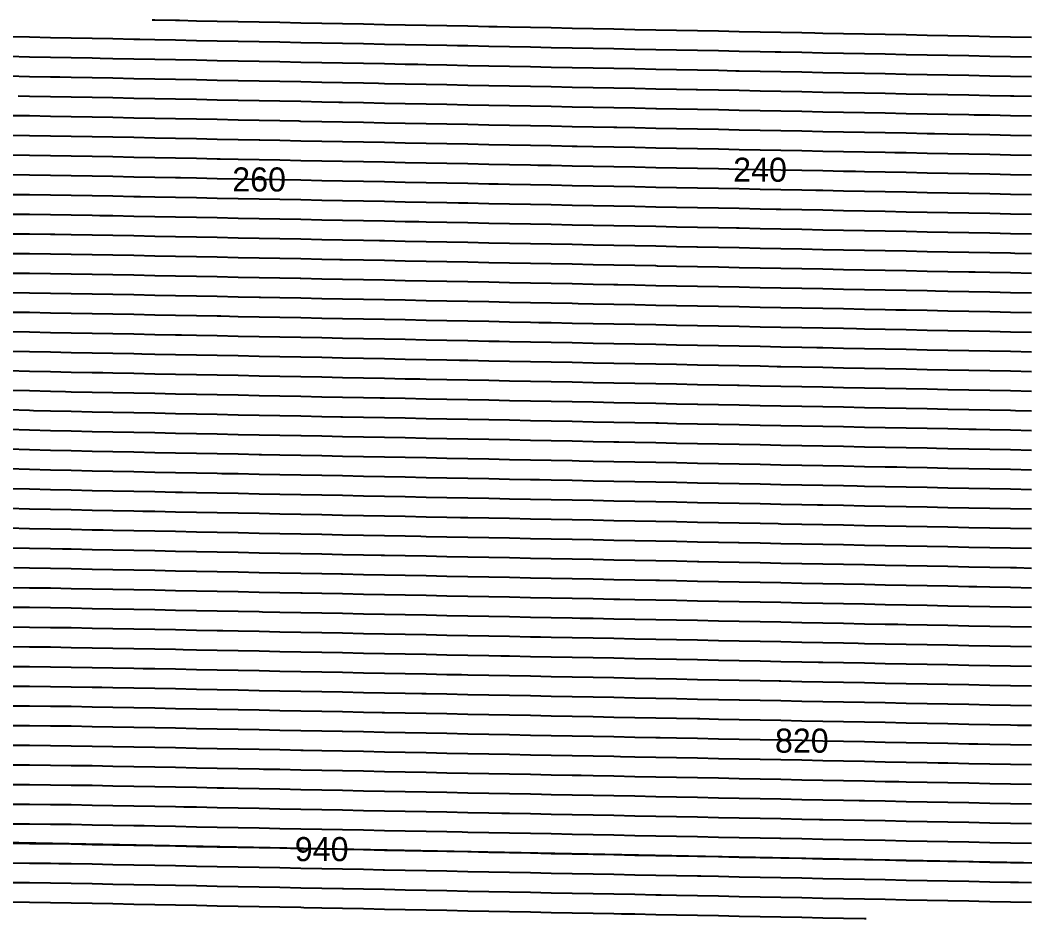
# Model space of a CAD drawing. Header units: metres. Extents: x 2416 to 4584, y 37 to 133.
# Drawn here: x 3720.3 to 3824.7, y 38.7 to 132 of the extents above; entities that cross this region are included whole.
import ezdxf
from ezdxf.enums import TextEntityAlignment as Align

# ---------------------------------------------------------------- set-up
doc = ezdxf.new("R2010")
doc.units = ezdxf.units.M
for name, color, linetype in [('Vs_100', 7, 'Continuous'), ('Vs_1000', 7, 'Continuous'), ('Vs_120', 7, 'Continuous'), ('Vs_140', 7, 'Continuous'), ('Vs_160', 7, 'Continuous'), ('Vs_180', 7, 'Continuous'), ('Vs_200', 7, 'Continuous'), ('Vs_220', 7, 'Continuous'), ('Vs_240', 7, 'Continuous'), ('Vs_260', 7, 'Continuous'), ('Vs_280', 7, 'Continuous'), ('Vs_300', 7, 'Continuous'), ('Vs_320', 7, 'Continuous'), ('Vs_340', 7, 'Continuous'), ('Vs_360', 7, 'Continuous'), ('Vs_380', 7, 'Continuous'), ('Vs_400', 7, 'Continuous'), ('Vs_420', 7, 'Continuous'), ('Vs_440', 7, 'Continuous'), ('Vs_460', 7, 'Continuous'), ('Vs_480', 7, 'Continuous'), ('Vs_500', 7, 'Continuous'), ('Vs_520', 7, 'Continuous'), ('Vs_540', 7, 'Continuous'), ('Vs_560', 7, 'Continuous'), ('Vs_580', 7, 'Continuous'), ('Vs_600', 7, 'Continuous'), ('Vs_620', 7, 'Continuous'), ('Vs_640', 7, 'Continuous'), ('Vs_660', 7, 'Continuous'), ('Vs_680', 7, 'Continuous'), ('Vs_700', 7, 'Continuous'), ('Vs_720', 7, 'Continuous'), ('Vs_740', 7, 'Continuous'), ('Vs_760', 7, 'Continuous'), ('Vs_780', 7, 'Continuous'), ('Vs_800', 7, 'Continuous'), ('Vs_820', 7, 'Continuous'), ('Vs_840', 7, 'Continuous'), ('Vs_860', 7, 'Continuous'), ('Vs_880', 7, 'Continuous'), ('Vs_900', 7, 'Continuous'), ('Vs_920', 7, 'Continuous'), ('Vs_940', 7, 'Continuous'), ('Vs_960', 7, 'Continuous'), ('Vs_980', 7, 'Continuous')]:
    doc.layers.add(name, color=color, linetype=linetype)

msp = doc.modelspace()

# ---------------------------------------------------------------- linework, layer by layer
at = {"layer": 'Vs_100'}
msp.add_lwpolyline([(3825.38, 130.2), (3823.21, 130.24), (3821.04, 130.28), (3818.87, 130.33), (3816.7, 130.37), (3814.54, 130.41), (3812.37, 130.46), (3810.2, 130.5), (3808.03, 130.54), (3805.86, 130.58), (3803.7, 130.63), (3802.88, 130.64), (3801.53, 130.67), (3799.36, 130.71), (3797.19, 130.76), (3795.02, 130.8), (3792.86, 130.84), (3790.69, 130.88), (3788.52, 130.93), (3786.35, 130.97), (3784.18, 131.01), (3782.01, 131.06), (3779.85, 131.1), (3777.68, 131.14), (3775.51, 131.19), (3773.34, 131.23), (3771.17, 131.27), (3769.89, 131.3), (3769.01, 131.31), (3766.84, 131.36), (3764.67, 131.4), (3762.5, 131.44), (3760.33, 131.49), (3758.17, 131.53), (3756, 131.57), (3753.83, 131.61), (3751.66, 131.66), (3749.49, 131.7), (3747.33, 131.74), (3745.16, 131.79), (3742.99, 131.83), (3740.82, 131.87), (3738.65, 131.91), (3736.89, 131.95), (3736.49, 131.96), (3734.32, 132), (3734.05, 132.01)], dxfattribs=at)
at = {"layer": 'Vs_1000'}
msp.add_lwpolyline([(3808.21, 38.68), (3808.03, 38.69), (3805.86, 38.73), (3803.7, 38.77), (3801.53, 38.82), (3799.36, 38.86), (3797.19, 38.9), (3795.02, 38.94), (3792.86, 38.99), (3790.69, 39.03), (3788.52, 39.07), (3786.35, 39.12), (3784.18, 39.16), (3782.81, 39.19), (3782.01, 39.2), (3779.85, 39.24), (3777.68, 39.29), (3775.51, 39.33), (3773.34, 39.37), (3771.17, 39.42), (3769.01, 39.46), (3766.84, 39.5), (3764.67, 39.55), (3762.5, 39.59), (3760.33, 39.63), (3758.17, 39.67), (3756, 39.72), (3753.83, 39.76), (3751.66, 39.8), (3749.82, 39.84), (3749.49, 39.85), (3747.33, 39.89), (3745.16, 39.93), (3742.99, 39.97), (3740.82, 40.02), (3738.65, 40.06), (3736.49, 40.1), (3734.32, 40.15), (3732.15, 40.19), (3729.98, 40.23), (3727.81, 40.27), (3725.65, 40.31), (3723.48, 40.35), (3721.31, 40.39), (3719.14, 40.41)], dxfattribs=at)
at = {"layer": 'Vs_120'}
msp.add_lwpolyline([(3825.38, 128.16), (3823.21, 128.2), (3821.04, 128.24), (3818.87, 128.29), (3816.7, 128.33), (3814.54, 128.37), (3812.37, 128.41), (3810.2, 128.46), (3808.03, 128.5), (3805.86, 128.54), (3803.7, 128.59), (3801.53, 128.63), (3799.36, 128.67), (3798.77, 128.68), (3797.19, 128.71), (3795.02, 128.76), (3792.86, 128.8), (3790.69, 128.84), (3788.52, 128.89), (3786.35, 128.93), (3784.18, 128.97), (3782.01, 129.02), (3779.85, 129.06), (3777.68, 129.1), (3775.51, 129.14), (3773.34, 129.19), (3771.17, 129.23), (3769.01, 129.27), (3766.84, 129.32), (3765.78, 129.34), (3764.67, 129.36), (3762.5, 129.4), (3760.33, 129.44), (3758.17, 129.49), (3756, 129.53), (3753.83, 129.57), (3751.66, 129.62), (3749.49, 129.66), (3747.33, 129.7), (3745.16, 129.74), (3742.99, 129.79), (3740.82, 129.83), (3738.65, 129.87), (3736.49, 129.92), (3734.32, 129.96), (3732.78, 129.99), (3732.15, 130), (3729.98, 130.05), (3727.81, 130.09), (3725.65, 130.13), (3723.48, 130.17), (3721.31, 130.22), (3719.14, 130.26)], dxfattribs=at)
at = {"layer": 'Vs_140'}
msp.add_lwpolyline([(3825.38, 126.12), (3823.21, 126.16), (3821.04, 126.2), (3818.87, 126.24), (3816.7, 126.29), (3814.54, 126.33), (3812.37, 126.37), (3810.2, 126.42), (3808.03, 126.46), (3805.86, 126.5), (3803.7, 126.54), (3801.53, 126.59), (3799.36, 126.63), (3797.19, 126.67), (3795.02, 126.72), (3794.66, 126.72), (3792.86, 126.76), (3790.69, 126.8), (3788.52, 126.85), (3786.35, 126.89), (3784.18, 126.93), (3782.01, 126.97), (3779.85, 127.02), (3777.68, 127.06), (3775.51, 127.1), (3773.34, 127.15), (3771.17, 127.19), (3769.01, 127.23), (3766.84, 127.27), (3764.67, 127.32), (3762.5, 127.36), (3761.66, 127.38), (3760.33, 127.4), (3758.17, 127.45), (3756, 127.49), (3753.83, 127.53), (3751.66, 127.57), (3749.49, 127.62), (3747.33, 127.66), (3745.16, 127.7), (3742.99, 127.75), (3740.82, 127.79), (3738.65, 127.83), (3736.49, 127.88), (3734.32, 127.92), (3732.15, 127.96), (3729.98, 128), (3728.65, 128.03), (3727.81, 128.05), (3725.65, 128.09), (3723.48, 128.13), (3721.31, 128.17), (3719.14, 128.22)], dxfattribs=at)
at = {"layer": 'Vs_160'}
msp.add_lwpolyline([(3825.38, 124.07), (3823.54, 124.11), (3823.21, 124.12), (3821.04, 124.16), (3818.87, 124.2), (3816.7, 124.25), (3814.54, 124.29), (3812.37, 124.33), (3810.2, 124.37), (3808.03, 124.42), (3805.86, 124.46), (3803.7, 124.5), (3801.53, 124.55), (3799.36, 124.59), (3797.19, 124.63), (3795.02, 124.68), (3792.86, 124.72), (3790.69, 124.76), (3790.55, 124.76), (3788.52, 124.8), (3786.35, 124.85), (3784.18, 124.89), (3782.01, 124.93), (3779.85, 124.98), (3777.68, 125.02), (3775.51, 125.06), (3773.34, 125.1), (3771.17, 125.15), (3769.01, 125.19), (3766.84, 125.23), (3764.67, 125.28), (3762.5, 125.32), (3760.33, 125.36), (3758.17, 125.4), (3757.55, 125.42), (3756, 125.45), (3753.83, 125.49), (3751.66, 125.53), (3749.49, 125.58), (3747.33, 125.62), (3745.16, 125.66), (3742.99, 125.71), (3740.82, 125.75), (3738.65, 125.79), (3736.49, 125.83), (3734.32, 125.88), (3732.15, 125.92), (3729.98, 125.96), (3727.81, 126.01), (3725.65, 126.05), (3724.48, 126.07), (3723.48, 126.09), (3721.31, 126.13), (3719.14, 126.17)], dxfattribs=at)
at = {"layer": 'Vs_180'}
msp.add_lwpolyline([(3825.38, 122.03), (3823.21, 122.08), (3821.04, 122.12), (3819.43, 122.15), (3818.87, 122.16), (3816.7, 122.2), (3814.54, 122.25), (3812.37, 122.29), (3810.2, 122.33), (3808.03, 122.38), (3805.86, 122.42), (3803.7, 122.46), (3801.53, 122.51), (3799.36, 122.55), (3797.19, 122.59), (3795.02, 122.63), (3792.86, 122.68), (3790.69, 122.72), (3788.52, 122.76), (3786.43, 122.8), (3786.35, 122.81), (3784.18, 122.85), (3782.01, 122.89), (3779.85, 122.93), (3777.68, 122.98), (3775.51, 123.02), (3773.34, 123.06), (3771.17, 123.11), (3769.01, 123.15), (3766.84, 123.19), (3764.67, 123.23), (3762.5, 123.28), (3760.33, 123.32), (3758.17, 123.36), (3756, 123.41), (3753.83, 123.45), (3753.44, 123.46), (3751.66, 123.49), (3749.49, 123.54), (3747.33, 123.58), (3745.16, 123.62), (3742.99, 123.66), (3740.82, 123.71), (3738.65, 123.75), (3736.49, 123.79), (3734.32, 123.84), (3732.15, 123.88), (3729.98, 123.92), (3727.81, 123.96), (3725.65, 124.01), (3723.48, 124.05), (3721.31, 124.09), (3720.13, 124.11)], dxfattribs=at)
at = {"layer": 'Vs_200'}
msp.add_lwpolyline([(3825.38, 119.99), (3823.21, 120.03), (3821.04, 120.08), (3818.87, 120.12), (3816.7, 120.16), (3815.31, 120.19), (3814.54, 120.21), (3812.37, 120.25), (3810.2, 120.29), (3808.03, 120.34), (3805.86, 120.38), (3803.7, 120.42), (3801.53, 120.46), (3799.36, 120.51), (3797.19, 120.55), (3795.02, 120.59), (3792.86, 120.64), (3790.69, 120.68), (3788.52, 120.72), (3786.35, 120.76), (3784.18, 120.81), (3782.32, 120.84), (3782.01, 120.85), (3779.85, 120.89), (3777.68, 120.94), (3775.51, 120.98), (3773.34, 121.02), (3771.17, 121.06), (3769.01, 121.11), (3766.84, 121.15), (3764.67, 121.19), (3762.5, 121.24), (3760.33, 121.28), (3758.17, 121.32), (3756, 121.37), (3753.83, 121.41), (3751.66, 121.45), (3749.49, 121.49), (3749.33, 121.5), (3747.33, 121.54), (3745.16, 121.58), (3742.99, 121.62), (3740.82, 121.67), (3738.65, 121.71), (3736.49, 121.75), (3734.32, 121.79), (3732.15, 121.84), (3729.98, 121.88), (3727.81, 121.92), (3725.65, 121.96), (3723.48, 122.01), (3721.31, 122.05), (3719.14, 122.08)], dxfattribs=at)
at = {"layer": 'Vs_220'}
msp.add_lwpolyline([(3825.38, 117.95), (3823.21, 117.99), (3821.04, 118.04), (3818.87, 118.08), (3816.7, 118.12), (3814.54, 118.17), (3812.37, 118.21), (3811.2, 118.23), (3810.2, 118.25), (3808.03, 118.29), (3805.86, 118.34), (3803.7, 118.38), (3801.53, 118.42), (3799.36, 118.47), (3797.19, 118.51), (3795.02, 118.55), (3792.86, 118.59), (3790.69, 118.64), (3788.52, 118.68), (3786.35, 118.72), (3784.18, 118.77), (3782.01, 118.81), (3779.85, 118.85), (3778.21, 118.88), (3777.68, 118.89), (3775.51, 118.94), (3773.34, 118.98), (3771.17, 119.02), (3769.01, 119.07), (3766.84, 119.11), (3764.67, 119.15), (3762.5, 119.2), (3760.33, 119.24), (3758.17, 119.28), (3756, 119.32), (3753.83, 119.37), (3751.66, 119.41), (3749.49, 119.45), (3747.33, 119.5), (3745.22, 119.54), (3745.16, 119.54), (3742.99, 119.58), (3740.82, 119.62), (3738.65, 119.67), (3736.49, 119.71), (3734.32, 119.75), (3732.15, 119.8), (3729.98, 119.84), (3727.81, 119.88), (3725.65, 119.92), (3723.48, 119.96), (3721.31, 120), (3719.14, 120.04)], dxfattribs=at)
at = {"layer": 'Vs_240'}
msp.add_lwpolyline([(3825.38, 115.91), (3823.21, 115.95), (3821.04, 116), (3818.87, 116.04), (3816.7, 116.08), (3814.54, 116.12), (3812.37, 116.17), (3810.2, 116.21), (3808.03, 116.25), (3807.09, 116.27), (3805.86, 116.3), (3803.7, 116.34), (3801.53, 116.38), (3799.36, 116.42), (3797.19, 116.47), (3795.02, 116.51), (3792.86, 116.55), (3790.69, 116.6), (3788.52, 116.64), (3786.35, 116.68), (3784.18, 116.72), (3782.01, 116.77), (3779.85, 116.81), (3777.68, 116.85), (3775.51, 116.9), (3774.1, 116.92), (3773.34, 116.94), (3771.17, 116.98), (3769.01, 117.03), (3766.84, 117.07), (3764.67, 117.11), (3762.5, 117.15), (3760.33, 117.2), (3758.17, 117.24), (3756, 117.28), (3753.83, 117.33), (3751.66, 117.37), (3749.49, 117.41), (3747.33, 117.45), (3745.16, 117.5), (3742.99, 117.54), (3741.1, 117.58), (3740.82, 117.58), (3738.65, 117.63), (3736.49, 117.67), (3734.32, 117.71), (3732.15, 117.75), (3729.98, 117.8), (3727.81, 117.84), (3725.65, 117.88), (3723.48, 117.92), (3721.31, 117.96), (3719.14, 117.99)], dxfattribs=at)
at = {"layer": 'Vs_260'}
msp.add_lwpolyline([(3825.38, 113.87), (3823.21, 113.91), (3821.04, 113.95), (3818.87, 114), (3816.7, 114.04), (3814.54, 114.08), (3812.37, 114.13), (3810.2, 114.17), (3808.03, 114.21), (3805.86, 114.25), (3803.7, 114.3), (3802.98, 114.31), (3801.53, 114.34), (3799.36, 114.38), (3797.19, 114.43), (3795.02, 114.47), (3792.86, 114.51), (3790.69, 114.55), (3788.52, 114.6), (3786.35, 114.64), (3784.18, 114.68), (3782.01, 114.73), (3779.85, 114.77), (3777.68, 114.81), (3775.51, 114.86), (3773.34, 114.9), (3771.17, 114.94), (3769.99, 114.96), (3769.01, 114.98), (3766.84, 115.03), (3764.67, 115.07), (3762.5, 115.11), (3760.33, 115.16), (3758.17, 115.2), (3756, 115.24), (3753.83, 115.28), (3751.66, 115.33), (3749.49, 115.37), (3747.33, 115.41), (3745.16, 115.46), (3742.99, 115.5), (3740.82, 115.54), (3738.65, 115.59), (3736.98, 115.62), (3736.49, 115.63), (3734.32, 115.67), (3732.15, 115.71), (3729.98, 115.76), (3727.81, 115.8), (3725.65, 115.84), (3723.48, 115.88), (3721.31, 115.91), (3719.14, 115.94)], dxfattribs=at)
at = {"layer": 'Vs_280'}
msp.add_lwpolyline([(3825.38, 111.83), (3823.21, 111.87), (3821.04, 111.91), (3818.87, 111.96), (3816.7, 112), (3814.54, 112.04), (3812.37, 112.08), (3810.2, 112.13), (3808.03, 112.17), (3805.86, 112.21), (3803.7, 112.26), (3801.53, 112.3), (3799.36, 112.34), (3798.87, 112.35), (3797.19, 112.38), (3795.02, 112.43), (3792.86, 112.47), (3790.69, 112.51), (3788.52, 112.56), (3786.35, 112.6), (3784.18, 112.64), (3782.01, 112.69), (3779.85, 112.73), (3777.68, 112.77), (3775.51, 112.81), (3773.34, 112.86), (3771.17, 112.9), (3769.01, 112.94), (3766.84, 112.99), (3765.87, 113.01), (3764.67, 113.03), (3762.5, 113.07), (3760.33, 113.11), (3758.17, 113.16), (3756, 113.2), (3753.83, 113.24), (3751.66, 113.29), (3749.49, 113.33), (3747.33, 113.37), (3745.16, 113.42), (3742.99, 113.46), (3740.82, 113.5), (3738.65, 113.54), (3736.49, 113.59), (3734.32, 113.63), (3732.84, 113.66), (3732.15, 113.67), (3729.98, 113.71), (3727.81, 113.76), (3725.65, 113.79), (3723.48, 113.83), (3721.31, 113.86), (3719.14, 113.88)], dxfattribs=at)
at = {"layer": 'Vs_300'}
msp.add_lwpolyline([(3825.38, 109.79), (3823.21, 109.83), (3821.04, 109.87), (3818.87, 109.91), (3816.7, 109.96), (3814.54, 110), (3812.37, 110.04), (3810.2, 110.09), (3808.03, 110.13), (3805.86, 110.17), (3803.7, 110.21), (3801.53, 110.26), (3799.36, 110.3), (3797.19, 110.34), (3795.02, 110.39), (3794.75, 110.39), (3792.86, 110.43), (3790.69, 110.47), (3788.52, 110.52), (3786.35, 110.56), (3784.18, 110.6), (3782.01, 110.64), (3779.85, 110.69), (3777.68, 110.73), (3775.51, 110.77), (3773.34, 110.82), (3771.17, 110.86), (3769.01, 110.9), (3766.84, 110.94), (3764.67, 110.99), (3762.5, 111.03), (3761.76, 111.05), (3760.33, 111.07), (3758.17, 111.12), (3756, 111.16), (3753.83, 111.2), (3751.66, 111.25), (3749.49, 111.29), (3747.33, 111.33), (3745.16, 111.37), (3742.99, 111.42), (3740.82, 111.46), (3738.65, 111.5), (3736.49, 111.55), (3734.32, 111.59), (3732.15, 111.63), (3729.98, 111.67), (3728.61, 111.7), (3727.81, 111.71), (3725.65, 111.75), (3723.48, 111.79), (3721.31, 111.82), (3719.14, 111.83)], dxfattribs=at)
at = {"layer": 'Vs_320'}
msp.add_lwpolyline([(3825.38, 107.74), (3823.64, 107.78), (3823.21, 107.79), (3821.04, 107.83), (3818.87, 107.87), (3816.7, 107.92), (3814.54, 107.96), (3812.37, 108), (3810.2, 108.04), (3808.03, 108.09), (3805.86, 108.13), (3803.7, 108.17), (3801.53, 108.22), (3799.36, 108.26), (3797.19, 108.3), (3795.02, 108.35), (3792.86, 108.39), (3790.69, 108.43), (3790.64, 108.43), (3788.52, 108.47), (3786.35, 108.52), (3784.18, 108.56), (3782.01, 108.6), (3779.85, 108.65), (3777.68, 108.69), (3775.51, 108.73), (3773.34, 108.77), (3771.17, 108.82), (3769.01, 108.86), (3766.84, 108.9), (3764.67, 108.95), (3762.5, 108.99), (3760.33, 109.03), (3758.17, 109.08), (3757.65, 109.09), (3756, 109.12), (3753.83, 109.16), (3751.66, 109.2), (3749.49, 109.25), (3747.33, 109.29), (3745.16, 109.33), (3742.99, 109.38), (3740.82, 109.42), (3738.65, 109.46), (3736.49, 109.5), (3734.32, 109.55), (3732.15, 109.59), (3729.98, 109.63), (3727.81, 109.67), (3725.65, 109.71), (3723.93, 109.74), (3723.48, 109.75), (3721.31, 109.77), (3719.14, 109.78)], dxfattribs=at)
at = {"layer": 'Vs_340'}
msp.add_lwpolyline([(3825.38, 105.7), (3823.21, 105.75), (3821.04, 105.79), (3819.52, 105.82), (3818.87, 105.83), (3816.7, 105.87), (3814.54, 105.92), (3812.37, 105.96), (3810.2, 106), (3808.03, 106.05), (3805.86, 106.09), (3803.7, 106.13), (3801.53, 106.18), (3799.36, 106.22), (3797.19, 106.26), (3795.02, 106.3), (3792.86, 106.35), (3790.69, 106.39), (3788.52, 106.43), (3786.53, 106.47), (3786.35, 106.48), (3784.18, 106.52), (3782.01, 106.56), (3779.85, 106.6), (3777.68, 106.65), (3775.51, 106.69), (3773.34, 106.73), (3771.17, 106.78), (3769.01, 106.82), (3766.84, 106.86), (3764.67, 106.91), (3762.5, 106.95), (3760.33, 106.99), (3758.17, 107.03), (3756, 107.08), (3753.83, 107.12), (3753.54, 107.13), (3751.66, 107.16), (3749.49, 107.21), (3747.33, 107.25), (3745.16, 107.29), (3742.99, 107.33), (3740.82, 107.38), (3738.65, 107.42), (3736.49, 107.46), (3734.32, 107.51), (3732.15, 107.55), (3729.98, 107.59), (3727.81, 107.63), (3725.65, 107.67), (3723.48, 107.7), (3721.31, 107.73), (3719.14, 107.74)], dxfattribs=at)
at = {"layer": 'Vs_360'}
msp.add_lwpolyline([(3825.38, 103.66), (3823.21, 103.7), (3821.04, 103.75), (3818.87, 103.79), (3816.7, 103.83), (3815.41, 103.86), (3814.54, 103.88), (3812.37, 103.92), (3810.2, 103.96), (3808.03, 104.01), (3805.86, 104.05), (3803.7, 104.09), (3801.53, 104.13), (3799.36, 104.18), (3797.19, 104.22), (3795.02, 104.26), (3792.86, 104.31), (3790.69, 104.35), (3788.52, 104.39), (3786.35, 104.43), (3784.18, 104.48), (3782.42, 104.51), (3782.01, 104.52), (3779.85, 104.56), (3777.68, 104.61), (3775.51, 104.65), (3773.34, 104.69), (3771.17, 104.74), (3769.01, 104.78), (3766.84, 104.82), (3764.67, 104.86), (3762.5, 104.91), (3760.33, 104.95), (3758.17, 104.99), (3756, 105.04), (3753.83, 105.08), (3751.66, 105.12), (3749.49, 105.16), (3749.43, 105.17), (3747.33, 105.21), (3745.16, 105.25), (3742.99, 105.29), (3740.82, 105.34), (3738.65, 105.38), (3736.49, 105.42), (3734.32, 105.46), (3732.15, 105.51), (3729.98, 105.55), (3727.81, 105.59), (3725.65, 105.63), (3723.48, 105.67), (3721.31, 105.69), (3719.14, 105.71)], dxfattribs=at)
at = {"layer": 'Vs_380'}
msp.add_lwpolyline([(3825.38, 101.62), (3823.21, 101.66), (3821.04, 101.71), (3818.87, 101.75), (3816.7, 101.79), (3814.54, 101.84), (3812.37, 101.88), (3811.3, 101.9), (3810.2, 101.92), (3808.03, 101.96), (3805.86, 102.01), (3803.7, 102.05), (3801.53, 102.09), (3799.36, 102.14), (3797.19, 102.18), (3795.02, 102.22), (3792.86, 102.26), (3790.69, 102.31), (3788.52, 102.35), (3786.35, 102.39), (3784.18, 102.44), (3782.01, 102.48), (3779.85, 102.52), (3778.31, 102.55), (3777.68, 102.57), (3775.51, 102.61), (3773.34, 102.65), (3771.17, 102.69), (3769.01, 102.74), (3766.84, 102.78), (3764.67, 102.82), (3762.5, 102.87), (3760.33, 102.91), (3758.17, 102.95), (3756, 102.99), (3753.83, 103.04), (3751.66, 103.08), (3749.49, 103.12), (3747.33, 103.17), (3745.31, 103.21), (3745.16, 103.21), (3742.99, 103.25), (3740.82, 103.29), (3738.65, 103.34), (3736.49, 103.38), (3734.32, 103.42), (3732.15, 103.47), (3729.98, 103.51), (3727.81, 103.55), (3725.65, 103.59), (3723.48, 103.63), (3721.31, 103.66), (3719.14, 103.68)], dxfattribs=at)
at = {"layer": 'Vs_400'}
msp.add_lwpolyline([(3825.38, 99.58), (3823.21, 99.62), (3821.04, 99.67), (3818.87, 99.71), (3816.7, 99.75), (3814.54, 99.79), (3812.37, 99.84), (3810.2, 99.88), (3808.03, 99.92), (3807.19, 99.94), (3805.86, 99.97), (3803.7, 100.01), (3801.53, 100.05), (3799.36, 100.09), (3797.19, 100.14), (3795.02, 100.18), (3792.86, 100.22), (3790.69, 100.27), (3788.52, 100.31), (3786.35, 100.35), (3784.18, 100.4), (3782.01, 100.44), (3779.85, 100.48), (3777.68, 100.52), (3775.51, 100.57), (3774.2, 100.59), (3773.34, 100.61), (3771.17, 100.65), (3769.01, 100.7), (3766.84, 100.74), (3764.67, 100.78), (3762.5, 100.82), (3760.33, 100.87), (3758.17, 100.91), (3756, 100.95), (3753.83, 101), (3751.66, 101.04), (3749.49, 101.08), (3747.33, 101.12), (3745.16, 101.17), (3742.99, 101.21), (3741.2, 101.25), (3740.82, 101.25), (3738.65, 101.3), (3736.49, 101.34), (3734.32, 101.38), (3732.15, 101.43), (3729.98, 101.47), (3727.81, 101.51), (3725.65, 101.55), (3723.48, 101.59), (3721.31, 101.63), (3719.14, 101.65)], dxfattribs=at)
at = {"layer": 'Vs_420'}
msp.add_lwpolyline([(3825.38, 97.54), (3823.21, 97.58), (3821.04, 97.62), (3818.87, 97.67), (3816.7, 97.71), (3814.54, 97.75), (3812.37, 97.8), (3810.2, 97.84), (3808.03, 97.88), (3805.86, 97.92), (3803.7, 97.97), (3803.08, 97.98), (3801.53, 98.01), (3799.36, 98.05), (3797.19, 98.1), (3795.02, 98.14), (3792.86, 98.18), (3790.69, 98.23), (3788.52, 98.27), (3786.35, 98.31), (3784.18, 98.35), (3782.01, 98.4), (3779.85, 98.44), (3777.68, 98.48), (3775.51, 98.53), (3773.34, 98.57), (3771.17, 98.61), (3770.08, 98.63), (3769.01, 98.65), (3766.84, 98.7), (3764.67, 98.74), (3762.5, 98.78), (3760.33, 98.83), (3758.17, 98.87), (3756, 98.91), (3753.83, 98.95), (3751.66, 99), (3749.49, 99.04), (3747.33, 99.08), (3745.16, 99.13), (3742.99, 99.17), (3740.82, 99.21), (3738.65, 99.26), (3737.09, 99.29), (3736.49, 99.3), (3734.32, 99.34), (3732.15, 99.38), (3729.98, 99.43), (3727.81, 99.47), (3725.65, 99.51), (3723.48, 99.55), (3721.31, 99.59), (3719.14, 99.63)], dxfattribs=at)
at = {"layer": 'Vs_440'}
msp.add_lwpolyline([(3825.38, 95.5), (3823.21, 95.54), (3821.04, 95.58), (3818.87, 95.63), (3816.7, 95.67), (3814.54, 95.71), (3812.37, 95.75), (3810.2, 95.8), (3808.03, 95.84), (3805.86, 95.88), (3803.7, 95.93), (3801.53, 95.97), (3799.36, 96.01), (3798.96, 96.02), (3797.19, 96.06), (3795.02, 96.1), (3792.86, 96.14), (3790.69, 96.18), (3788.52, 96.23), (3786.35, 96.27), (3784.18, 96.31), (3782.01, 96.36), (3779.85, 96.4), (3777.68, 96.44), (3775.51, 96.48), (3773.34, 96.53), (3771.17, 96.57), (3769.01, 96.61), (3766.84, 96.66), (3765.97, 96.67), (3764.67, 96.7), (3762.5, 96.74), (3760.33, 96.78), (3758.17, 96.83), (3756, 96.87), (3753.83, 96.91), (3751.66, 96.96), (3749.49, 97), (3747.33, 97.04), (3745.16, 97.09), (3742.99, 97.13), (3740.82, 97.17), (3738.65, 97.21), (3736.49, 97.26), (3734.32, 97.3), (3732.98, 97.33), (3732.15, 97.34), (3729.98, 97.39), (3727.81, 97.43), (3725.65, 97.47), (3723.48, 97.52), (3721.31, 97.56), (3719.14, 97.61)], dxfattribs=at)
at = {"layer": 'Vs_460'}
msp.add_lwpolyline([(3825.38, 93.46), (3823.21, 93.5), (3821.04, 93.54), (3818.87, 93.58), (3816.7, 93.63), (3814.54, 93.67), (3812.37, 93.71), (3810.2, 93.76), (3808.03, 93.8), (3805.86, 93.84), (3803.7, 93.89), (3801.53, 93.93), (3799.36, 93.97), (3797.19, 94.01), (3795.02, 94.06), (3794.85, 94.06), (3792.86, 94.1), (3790.69, 94.14), (3788.52, 94.19), (3786.35, 94.23), (3784.18, 94.27), (3782.01, 94.31), (3779.85, 94.36), (3777.68, 94.4), (3775.51, 94.44), (3773.34, 94.49), (3771.17, 94.53), (3769.01, 94.57), (3766.84, 94.61), (3764.67, 94.66), (3762.5, 94.7), (3761.86, 94.71), (3760.33, 94.74), (3758.17, 94.79), (3756, 94.83), (3753.83, 94.87), (3751.66, 94.92), (3749.49, 94.96), (3747.33, 95), (3745.16, 95.04), (3742.99, 95.09), (3740.82, 95.13), (3738.65, 95.17), (3736.49, 95.22), (3734.32, 95.26), (3732.15, 95.3), (3729.98, 95.35), (3728.92, 95.37), (3727.81, 95.39), (3725.65, 95.43), (3723.48, 95.48), (3721.31, 95.53), (3719.14, 95.59)], dxfattribs=at)
at = {"layer": 'Vs_480'}
msp.add_lwpolyline([(3825.38, 91.41), (3823.73, 91.45), (3823.21, 91.46), (3821.04, 91.5), (3818.87, 91.54), (3816.7, 91.59), (3814.54, 91.63), (3812.37, 91.67), (3810.2, 91.72), (3808.03, 91.76), (3805.86, 91.8), (3803.7, 91.84), (3801.53, 91.89), (3799.36, 91.93), (3797.19, 91.97), (3795.02, 92.02), (3792.86, 92.06), (3790.74, 92.1), (3790.69, 92.1), (3788.52, 92.14), (3786.35, 92.19), (3784.18, 92.23), (3782.01, 92.27), (3779.85, 92.32), (3777.68, 92.36), (3775.51, 92.4), (3773.34, 92.44), (3771.17, 92.49), (3769.01, 92.53), (3766.84, 92.57), (3764.67, 92.62), (3762.5, 92.66), (3760.33, 92.7), (3758.17, 92.75), (3757.75, 92.75), (3756, 92.79), (3753.83, 92.83), (3751.66, 92.87), (3749.49, 92.92), (3747.33, 92.96), (3745.16, 93), (3742.99, 93.05), (3740.82, 93.09), (3738.65, 93.13), (3736.49, 93.17), (3734.32, 93.22), (3732.15, 93.26), (3729.98, 93.3), (3727.81, 93.35), (3725.65, 93.39), (3725.06, 93.41), (3723.48, 93.44), (3721.31, 93.5), (3719.14, 93.56)], dxfattribs=at)
at = {"layer": 'Vs_500'}
msp.add_lwpolyline([(3825.38, 89.37), (3823.21, 89.42), (3821.04, 89.46), (3819.62, 89.49), (3818.87, 89.5), (3816.7, 89.55), (3814.54, 89.59), (3812.37, 89.63), (3810.2, 89.67), (3808.03, 89.72), (3805.86, 89.76), (3803.7, 89.8), (3801.53, 89.85), (3799.36, 89.89), (3797.19, 89.93), (3795.02, 89.97), (3792.86, 90.02), (3790.69, 90.06), (3788.52, 90.1), (3786.63, 90.14), (3786.35, 90.15), (3784.18, 90.19), (3782.01, 90.23), (3779.85, 90.27), (3777.68, 90.32), (3775.51, 90.36), (3773.34, 90.4), (3771.17, 90.45), (3769.01, 90.49), (3766.84, 90.53), (3764.67, 90.58), (3762.5, 90.62), (3760.33, 90.66), (3758.17, 90.7), (3756, 90.75), (3753.83, 90.79), (3753.64, 90.79), (3751.66, 90.83), (3749.49, 90.88), (3747.33, 90.92), (3745.16, 90.96), (3742.99, 91), (3740.82, 91.05), (3738.65, 91.09), (3736.49, 91.13), (3734.32, 91.18), (3732.15, 91.22), (3729.98, 91.26), (3727.81, 91.31), (3725.65, 91.35), (3723.48, 91.4), (3721.73, 91.45), (3721.31, 91.46), (3719.14, 91.53)], dxfattribs=at)
at = {"layer": 'Vs_520'}
msp.add_lwpolyline([(3825.38, 87.33), (3823.21, 87.38), (3821.04, 87.42), (3818.87, 87.46), (3816.7, 87.5), (3815.51, 87.53), (3814.54, 87.55), (3812.37, 87.59), (3810.2, 87.63), (3808.03, 87.68), (3805.86, 87.72), (3803.7, 87.76), (3801.53, 87.8), (3799.36, 87.85), (3797.19, 87.89), (3795.02, 87.93), (3792.86, 87.98), (3790.69, 88.02), (3788.52, 88.06), (3786.35, 88.1), (3784.18, 88.15), (3782.52, 88.18), (3782.01, 88.19), (3779.85, 88.23), (3777.68, 88.28), (3775.51, 88.32), (3773.34, 88.36), (3771.17, 88.41), (3769.01, 88.45), (3766.84, 88.49), (3764.67, 88.53), (3762.5, 88.58), (3760.33, 88.62), (3758.17, 88.66), (3756, 88.71), (3753.83, 88.75), (3751.66, 88.79), (3749.52, 88.83), (3749.49, 88.83), (3747.33, 88.88), (3745.16, 88.92), (3742.99, 88.96), (3740.82, 89.01), (3738.65, 89.05), (3736.49, 89.09), (3734.32, 89.14), (3732.15, 89.18), (3729.98, 89.22), (3727.81, 89.27), (3725.65, 89.31), (3723.48, 89.36), (3721.31, 89.42), (3719.14, 89.49)], dxfattribs=at)
at = {"layer": 'Vs_540'}
msp.add_lwpolyline([(3825.38, 85.29), (3823.21, 85.33), (3821.04, 85.38), (3818.87, 85.42), (3816.7, 85.46), (3814.54, 85.51), (3812.37, 85.55), (3811.4, 85.57), (3810.2, 85.59), (3808.03, 85.63), (3805.86, 85.68), (3803.7, 85.72), (3801.53, 85.76), (3799.36, 85.81), (3797.19, 85.85), (3795.02, 85.89), (3792.86, 85.93), (3790.69, 85.98), (3788.52, 86.02), (3786.35, 86.06), (3784.18, 86.11), (3782.01, 86.15), (3779.85, 86.19), (3778.4, 86.22), (3777.68, 86.24), (3775.51, 86.28), (3773.34, 86.32), (3771.17, 86.36), (3769.01, 86.41), (3766.84, 86.45), (3764.67, 86.49), (3762.5, 86.54), (3760.33, 86.58), (3758.17, 86.62), (3756, 86.66), (3753.83, 86.71), (3751.66, 86.75), (3749.49, 86.79), (3747.33, 86.84), (3745.41, 86.87), (3745.16, 86.88), (3742.99, 86.92), (3740.82, 86.97), (3738.65, 87.01), (3736.49, 87.05), (3734.32, 87.09), (3732.15, 87.14), (3729.98, 87.18), (3727.81, 87.23), (3725.65, 87.27), (3723.48, 87.32), (3721.31, 87.38), (3719.14, 87.44)], dxfattribs=at)
at = {"layer": 'Vs_560'}
msp.add_lwpolyline([(3825.38, 83.25), (3823.21, 83.29), (3821.04, 83.34), (3818.87, 83.38), (3816.7, 83.42), (3814.54, 83.46), (3812.37, 83.51), (3810.2, 83.55), (3808.03, 83.59), (3807.29, 83.61), (3805.86, 83.64), (3803.7, 83.68), (3801.53, 83.72), (3799.36, 83.76), (3797.19, 83.81), (3795.02, 83.85), (3792.86, 83.89), (3790.69, 83.94), (3788.52, 83.98), (3786.35, 84.02), (3784.18, 84.07), (3782.01, 84.11), (3779.85, 84.15), (3777.68, 84.19), (3775.51, 84.24), (3774.29, 84.26), (3773.34, 84.28), (3771.17, 84.32), (3769.01, 84.37), (3766.84, 84.41), (3764.67, 84.45), (3762.5, 84.49), (3760.33, 84.54), (3758.17, 84.58), (3756, 84.62), (3753.83, 84.67), (3751.66, 84.71), (3749.49, 84.75), (3747.33, 84.8), (3745.16, 84.84), (3742.99, 84.88), (3741.3, 84.91), (3740.82, 84.92), (3738.65, 84.97), (3736.49, 85.01), (3734.32, 85.05), (3732.15, 85.1), (3729.98, 85.14), (3727.81, 85.18), (3725.65, 85.23), (3723.48, 85.28), (3721.31, 85.33), (3719.14, 85.4)], dxfattribs=at)
at = {"layer": 'Vs_580'}
msp.add_lwpolyline([(3825.38, 81.21), (3823.21, 81.25), (3821.04, 81.29), (3818.87, 81.34), (3816.7, 81.38), (3814.54, 81.42), (3812.37, 81.47), (3810.2, 81.51), (3808.03, 81.55), (3805.86, 81.59), (3803.7, 81.64), (3803.17, 81.65), (3801.53, 81.68), (3799.36, 81.72), (3797.19, 81.77), (3795.02, 81.81), (3792.86, 81.85), (3790.69, 81.9), (3788.52, 81.94), (3786.35, 81.98), (3784.18, 82.02), (3782.01, 82.07), (3779.85, 82.11), (3777.68, 82.15), (3775.51, 82.2), (3773.34, 82.24), (3771.17, 82.28), (3770.18, 82.3), (3769.01, 82.32), (3766.84, 82.37), (3764.67, 82.41), (3762.5, 82.45), (3760.33, 82.5), (3758.17, 82.54), (3756, 82.58), (3753.83, 82.63), (3751.66, 82.67), (3749.49, 82.71), (3747.33, 82.75), (3745.16, 82.8), (3742.99, 82.84), (3740.82, 82.88), (3738.65, 82.93), (3737.19, 82.95), (3736.49, 82.97), (3734.32, 83.01), (3732.15, 83.05), (3729.98, 83.1), (3727.81, 83.14), (3725.65, 83.19), (3723.48, 83.23), (3721.31, 83.29), (3719.14, 83.34)], dxfattribs=at)
at = {"layer": 'Vs_600'}
msp.add_lwpolyline([(3825.38, 79.17), (3823.21, 79.21), (3821.04, 79.25), (3818.87, 79.3), (3816.7, 79.34), (3814.54, 79.38), (3812.37, 79.42), (3810.2, 79.47), (3808.03, 79.51), (3805.86, 79.55), (3803.7, 79.6), (3801.53, 79.64), (3799.36, 79.68), (3799.06, 79.69), (3797.19, 79.73), (3795.02, 79.77), (3792.86, 79.81), (3790.69, 79.85), (3788.52, 79.9), (3786.35, 79.94), (3784.18, 79.98), (3782.01, 80.03), (3779.85, 80.07), (3777.68, 80.11), (3775.51, 80.15), (3773.34, 80.2), (3771.17, 80.24), (3769.01, 80.28), (3766.84, 80.33), (3766.07, 80.34), (3764.67, 80.37), (3762.5, 80.41), (3760.33, 80.46), (3758.17, 80.5), (3756, 80.54), (3753.83, 80.58), (3751.66, 80.63), (3749.49, 80.67), (3747.33, 80.71), (3745.16, 80.76), (3742.99, 80.8), (3740.82, 80.84), (3738.65, 80.88), (3736.49, 80.93), (3734.32, 80.97), (3733.09, 80.99), (3732.15, 81.01), (3729.98, 81.06), (3727.81, 81.1), (3725.65, 81.14), (3723.48, 81.19), (3721.31, 81.24), (3719.14, 81.29)], dxfattribs=at)
at = {"layer": 'Vs_620'}
msp.add_lwpolyline([(3825.38, 77.13), (3823.21, 77.17), (3821.04, 77.21), (3818.87, 77.25), (3816.7, 77.3), (3814.54, 77.34), (3812.37, 77.38), (3810.2, 77.43), (3808.03, 77.47), (3805.86, 77.51), (3803.7, 77.56), (3801.53, 77.6), (3799.36, 77.64), (3797.19, 77.68), (3795.02, 77.73), (3794.95, 77.73), (3792.86, 77.77), (3790.69, 77.81), (3788.52, 77.86), (3786.35, 77.9), (3784.18, 77.94), (3782.01, 77.98), (3779.85, 78.03), (3777.68, 78.07), (3775.51, 78.11), (3773.34, 78.16), (3771.17, 78.2), (3769.01, 78.24), (3766.84, 78.29), (3764.67, 78.33), (3762.5, 78.37), (3761.96, 78.38), (3760.33, 78.41), (3758.17, 78.46), (3756, 78.5), (3753.83, 78.54), (3751.66, 78.59), (3749.49, 78.63), (3747.33, 78.67), (3745.16, 78.71), (3742.99, 78.76), (3740.82, 78.8), (3738.65, 78.84), (3736.49, 78.89), (3734.32, 78.93), (3732.15, 78.97), (3729.98, 79.02), (3728.97, 79.04), (3727.81, 79.06), (3725.65, 79.1), (3723.48, 79.15), (3721.31, 79.19), (3719.14, 79.24)], dxfattribs=at)
at = {"layer": 'Vs_640'}
msp.add_lwpolyline([(3825.38, 75.08), (3823.83, 75.12), (3823.21, 75.13), (3821.04, 75.17), (3818.87, 75.21), (3816.7, 75.26), (3814.54, 75.3), (3812.37, 75.34), (3810.2, 75.39), (3808.03, 75.43), (3805.86, 75.47), (3803.7, 75.51), (3801.53, 75.56), (3799.36, 75.6), (3797.19, 75.64), (3795.02, 75.69), (3792.86, 75.73), (3790.84, 75.77), (3790.69, 75.77), (3788.52, 75.81), (3786.35, 75.86), (3784.18, 75.9), (3782.01, 75.94), (3779.85, 75.99), (3777.68, 76.03), (3775.51, 76.07), (3773.34, 76.12), (3771.17, 76.16), (3769.01, 76.2), (3766.84, 76.24), (3764.67, 76.29), (3762.5, 76.33), (3760.33, 76.37), (3758.17, 76.42), (3757.85, 76.42), (3756, 76.46), (3753.83, 76.5), (3751.66, 76.54), (3749.49, 76.59), (3747.33, 76.63), (3745.16, 76.67), (3742.99, 76.72), (3740.82, 76.76), (3738.65, 76.8), (3736.49, 76.84), (3734.32, 76.89), (3732.15, 76.93), (3729.98, 76.97), (3727.81, 77.02), (3725.65, 77.06), (3724.75, 77.08), (3723.48, 77.1), (3721.31, 77.14), (3719.14, 77.18)], dxfattribs=at)
at = {"layer": 'Vs_660'}
msp.add_lwpolyline([(3825.38, 73.04), (3823.21, 73.09), (3821.04, 73.13), (3819.72, 73.16), (3818.87, 73.17), (3816.7, 73.22), (3814.54, 73.26), (3812.37, 73.3), (3810.2, 73.34), (3808.03, 73.39), (3805.86, 73.43), (3803.7, 73.47), (3801.53, 73.52), (3799.36, 73.56), (3797.19, 73.6), (3795.02, 73.64), (3792.86, 73.69), (3790.69, 73.73), (3788.52, 73.77), (3786.73, 73.81), (3786.35, 73.82), (3784.18, 73.86), (3782.01, 73.9), (3779.85, 73.95), (3777.68, 73.99), (3775.51, 74.03), (3773.34, 74.07), (3771.17, 74.12), (3769.01, 74.16), (3766.84, 74.2), (3764.67, 74.25), (3762.5, 74.29), (3760.33, 74.33), (3758.17, 74.37), (3756, 74.42), (3753.83, 74.46), (3753.73, 74.46), (3751.66, 74.5), (3749.49, 74.55), (3747.33, 74.59), (3745.16, 74.63), (3742.99, 74.68), (3740.82, 74.72), (3738.65, 74.76), (3736.49, 74.8), (3734.32, 74.85), (3732.15, 74.89), (3729.98, 74.93), (3727.81, 74.97), (3725.65, 75.02), (3723.48, 75.05), (3721.31, 75.09), (3719.69, 75.12)], dxfattribs=at)
at = {"layer": 'Vs_680'}
msp.add_lwpolyline([(3825.38, 71), (3823.21, 71.05), (3821.04, 71.09), (3818.87, 71.13), (3816.7, 71.17), (3815.61, 71.2), (3814.54, 71.22), (3812.37, 71.26), (3810.2, 71.3), (3808.03, 71.35), (3805.86, 71.39), (3803.7, 71.43), (3801.53, 71.47), (3799.36, 71.52), (3797.19, 71.56), (3795.02, 71.6), (3792.86, 71.65), (3790.69, 71.69), (3788.52, 71.73), (3786.35, 71.78), (3784.18, 71.82), (3782.61, 71.85), (3782.01, 71.86), (3779.85, 71.9), (3777.68, 71.95), (3775.51, 71.99), (3773.34, 72.03), (3771.17, 72.08), (3769.01, 72.12), (3766.84, 72.16), (3764.67, 72.2), (3762.5, 72.25), (3760.33, 72.29), (3758.17, 72.33), (3756, 72.38), (3753.83, 72.42), (3751.66, 72.46), (3749.62, 72.5), (3749.49, 72.51), (3747.33, 72.55), (3745.16, 72.59), (3742.99, 72.63), (3740.82, 72.68), (3738.65, 72.72), (3736.49, 72.76), (3734.32, 72.81), (3732.15, 72.85), (3729.98, 72.89), (3727.81, 72.93), (3725.65, 72.97), (3723.48, 73.01), (3721.31, 73.04), (3719.14, 73.07)], dxfattribs=at)
at = {"layer": 'Vs_700'}
msp.add_lwpolyline([(3825.38, 68.96), (3823.21, 69), (3821.04, 69.05), (3818.87, 69.09), (3816.7, 69.13), (3814.54, 69.18), (3812.37, 69.22), (3811.5, 69.24), (3810.2, 69.26), (3808.03, 69.3), (3805.86, 69.35), (3803.7, 69.39), (3801.53, 69.43), (3799.36, 69.48), (3797.19, 69.52), (3795.02, 69.56), (3792.86, 69.61), (3790.69, 69.65), (3788.52, 69.69), (3786.35, 69.73), (3784.18, 69.78), (3782.01, 69.82), (3779.85, 69.86), (3778.5, 69.89), (3777.68, 69.91), (3775.51, 69.95), (3773.34, 69.99), (3771.17, 70.03), (3769.01, 70.08), (3766.84, 70.12), (3764.67, 70.16), (3762.5, 70.21), (3760.33, 70.25), (3758.17, 70.29), (3756, 70.34), (3753.83, 70.38), (3751.66, 70.42), (3749.49, 70.46), (3747.33, 70.51), (3745.51, 70.54), (3745.16, 70.55), (3742.99, 70.59), (3740.82, 70.64), (3738.65, 70.68), (3736.49, 70.72), (3734.32, 70.76), (3732.15, 70.81), (3729.98, 70.85), (3727.81, 70.89), (3725.65, 70.93), (3723.48, 70.97), (3721.31, 71), (3719.14, 71.02)], dxfattribs=at)
at = {"layer": 'Vs_720'}
msp.add_lwpolyline([(3825.38, 66.92), (3823.21, 66.96), (3821.04, 67.01), (3818.87, 67.05), (3816.7, 67.09), (3814.54, 67.13), (3812.37, 67.18), (3810.2, 67.22), (3808.03, 67.26), (3807.38, 67.28), (3805.86, 67.31), (3803.7, 67.35), (3801.53, 67.39), (3799.36, 67.44), (3797.19, 67.48), (3795.02, 67.52), (3792.86, 67.56), (3790.69, 67.61), (3788.52, 67.65), (3786.35, 67.69), (3784.18, 67.74), (3782.01, 67.78), (3779.85, 67.82), (3777.68, 67.86), (3775.51, 67.91), (3774.39, 67.93), (3773.34, 67.95), (3771.17, 67.99), (3769.01, 68.04), (3766.84, 68.08), (3764.67, 68.12), (3762.5, 68.17), (3760.33, 68.21), (3758.17, 68.25), (3756, 68.29), (3753.83, 68.34), (3751.66, 68.38), (3749.49, 68.42), (3747.33, 68.47), (3745.16, 68.51), (3742.99, 68.55), (3741.39, 68.58), (3740.82, 68.59), (3738.65, 68.64), (3736.49, 68.68), (3734.32, 68.72), (3732.15, 68.76), (3729.98, 68.81), (3727.81, 68.85), (3725.65, 68.89), (3723.48, 68.92), (3721.31, 68.95), (3719.14, 68.96)], dxfattribs=at)
at = {"layer": 'Vs_740'}
msp.add_lwpolyline([(3825.38, 64.88), (3823.21, 64.92), (3821.04, 64.96), (3818.87, 65.01), (3816.7, 65.05), (3814.54, 65.09), (3812.37, 65.14), (3810.2, 65.18), (3808.03, 65.22), (3805.86, 65.27), (3803.7, 65.31), (3803.27, 65.32), (3801.53, 65.35), (3799.36, 65.39), (3797.19, 65.44), (3795.02, 65.48), (3792.86, 65.52), (3790.69, 65.57), (3788.52, 65.61), (3786.35, 65.65), (3784.18, 65.69), (3782.01, 65.74), (3779.85, 65.78), (3777.68, 65.82), (3775.51, 65.87), (3773.34, 65.91), (3771.17, 65.95), (3770.28, 65.97), (3769.01, 66), (3766.84, 66.04), (3764.67, 66.08), (3762.5, 66.12), (3760.33, 66.17), (3758.17, 66.21), (3756, 66.25), (3753.83, 66.3), (3751.66, 66.34), (3749.49, 66.38), (3747.33, 66.42), (3745.16, 66.47), (3742.99, 66.51), (3740.82, 66.55), (3738.65, 66.6), (3737.27, 66.62), (3736.49, 66.64), (3734.32, 66.68), (3732.15, 66.72), (3729.98, 66.77), (3727.81, 66.81), (3725.65, 66.84), (3723.48, 66.88), (3721.31, 66.9), (3719.14, 66.92)], dxfattribs=at)
at = {"layer": 'Vs_760'}
msp.add_lwpolyline([(3825.38, 62.84), (3823.21, 62.88), (3821.04, 62.92), (3818.87, 62.97), (3816.7, 63.01), (3814.54, 63.05), (3812.37, 63.1), (3810.2, 63.14), (3808.03, 63.18), (3805.86, 63.22), (3803.7, 63.27), (3801.53, 63.31), (3799.36, 63.35), (3799.16, 63.36), (3797.19, 63.4), (3795.02, 63.44), (3792.86, 63.48), (3790.69, 63.52), (3788.52, 63.57), (3786.35, 63.61), (3784.18, 63.65), (3782.01, 63.7), (3779.85, 63.74), (3777.68, 63.78), (3775.51, 63.83), (3773.34, 63.87), (3771.17, 63.91), (3769.01, 63.95), (3766.84, 64), (3766.17, 64.01), (3764.67, 64.04), (3762.5, 64.08), (3760.33, 64.13), (3758.17, 64.17), (3756, 64.21), (3753.83, 64.25), (3751.66, 64.3), (3749.49, 64.34), (3747.33, 64.38), (3745.16, 64.43), (3742.99, 64.47), (3740.82, 64.51), (3738.65, 64.55), (3736.49, 64.6), (3734.32, 64.64), (3733.11, 64.66), (3732.15, 64.68), (3729.98, 64.72), (3727.81, 64.76), (3725.65, 64.8), (3723.48, 64.83), (3721.31, 64.86), (3719.14, 64.87)], dxfattribs=at)
at = {"layer": 'Vs_780'}
msp.add_lwpolyline([(3825.38, 60.8), (3823.21, 60.84), (3821.04, 60.88), (3818.87, 60.93), (3816.7, 60.97), (3814.54, 61.01), (3812.37, 61.05), (3810.2, 61.1), (3808.03, 61.14), (3805.86, 61.18), (3803.7, 61.23), (3801.53, 61.27), (3799.36, 61.31), (3797.19, 61.35), (3795.05, 61.4), (3795.02, 61.4), (3792.86, 61.44), (3790.69, 61.48), (3788.52, 61.53), (3786.35, 61.57), (3784.18, 61.61), (3782.01, 61.66), (3779.85, 61.7), (3777.68, 61.74), (3775.51, 61.78), (3773.34, 61.83), (3771.17, 61.87), (3769.01, 61.91), (3766.84, 61.96), (3764.67, 62), (3762.5, 62.04), (3762.05, 62.05), (3760.33, 62.08), (3758.17, 62.13), (3756, 62.17), (3753.83, 62.21), (3751.66, 62.26), (3749.49, 62.3), (3747.33, 62.34), (3745.16, 62.38), (3742.99, 62.43), (3740.82, 62.47), (3738.65, 62.51), (3736.49, 62.56), (3734.32, 62.6), (3732.15, 62.64), (3729.98, 62.68), (3728.82, 62.7), (3727.81, 62.72), (3725.65, 62.76), (3723.48, 62.79), (3721.31, 62.82), (3719.14, 62.82)], dxfattribs=at)
at = {"layer": 'Vs_800'}
msp.add_lwpolyline([(3825.38, 58.76), (3823.93, 58.78), (3823.21, 58.8), (3821.04, 58.84), (3818.87, 58.88), (3816.7, 58.93), (3814.54, 58.97), (3812.37, 59.01), (3810.2, 59.06), (3808.03, 59.1), (3805.86, 59.14), (3803.7, 59.18), (3801.53, 59.23), (3799.36, 59.27), (3797.19, 59.31), (3795.02, 59.36), (3792.86, 59.4), (3790.94, 59.44), (3790.69, 59.44), (3788.52, 59.49), (3786.35, 59.53), (3784.18, 59.57), (3782.01, 59.61), (3779.85, 59.66), (3777.68, 59.7), (3775.51, 59.74), (3773.34, 59.79), (3771.17, 59.83), (3769.01, 59.87), (3766.84, 59.91), (3764.67, 59.96), (3762.5, 60), (3760.33, 60.04), (3758.17, 60.09), (3757.94, 60.09), (3756, 60.13), (3753.83, 60.17), (3751.66, 60.21), (3749.49, 60.26), (3747.33, 60.3), (3745.16, 60.34), (3742.99, 60.39), (3740.82, 60.43), (3738.65, 60.47), (3736.49, 60.51), (3734.32, 60.56), (3732.15, 60.6), (3729.98, 60.64), (3727.81, 60.68), (3725.65, 60.72), (3723.88, 60.74), (3723.48, 60.75), (3721.31, 60.77), (3719.14, 60.78)], dxfattribs=at)
at = {"layer": 'Vs_820'}
msp.add_lwpolyline([(3825.38, 56.71), (3823.21, 56.76), (3821.04, 56.8), (3819.82, 56.82), (3818.87, 56.84), (3816.7, 56.89), (3814.54, 56.93), (3812.37, 56.97), (3810.2, 57.01), (3808.03, 57.06), (3805.86, 57.1), (3803.7, 57.14), (3801.53, 57.19), (3799.36, 57.23), (3797.19, 57.27), (3795.02, 57.32), (3792.86, 57.36), (3790.69, 57.4), (3788.52, 57.44), (3786.82, 57.48), (3786.35, 57.49), (3784.18, 57.53), (3782.01, 57.57), (3779.85, 57.62), (3777.68, 57.66), (3775.51, 57.7), (3773.34, 57.74), (3771.17, 57.79), (3769.01, 57.83), (3766.84, 57.87), (3764.67, 57.92), (3762.5, 57.96), (3760.33, 58), (3758.17, 58.04), (3756, 58.09), (3753.83, 58.13), (3753.83, 58.13), (3751.66, 58.17), (3749.49, 58.22), (3747.33, 58.26), (3745.16, 58.3), (3742.99, 58.35), (3740.82, 58.39), (3738.65, 58.43), (3736.49, 58.47), (3734.32, 58.52), (3732.15, 58.56), (3729.98, 58.6), (3727.81, 58.64), (3725.65, 58.68), (3723.48, 58.71), (3721.31, 58.73), (3719.14, 58.73)], dxfattribs=at)
at = {"layer": 'Vs_840'}
msp.add_lwpolyline([(3825.38, 54.67), (3823.21, 54.72), (3821.04, 54.76), (3818.87, 54.8), (3816.7, 54.84), (3815.7, 54.86), (3814.54, 54.89), (3812.37, 54.93), (3810.2, 54.97), (3808.03, 55.02), (3805.86, 55.06), (3803.7, 55.1), (3801.53, 55.15), (3799.36, 55.19), (3797.19, 55.23), (3795.02, 55.27), (3792.86, 55.32), (3790.69, 55.36), (3788.52, 55.4), (3786.35, 55.45), (3784.18, 55.49), (3782.71, 55.52), (3782.01, 55.53), (3779.85, 55.57), (3777.68, 55.62), (3775.51, 55.66), (3773.34, 55.7), (3771.17, 55.75), (3769.01, 55.79), (3766.84, 55.83), (3764.67, 55.87), (3762.5, 55.92), (3760.33, 55.96), (3758.17, 56), (3756, 56.05), (3753.83, 56.09), (3751.66, 56.13), (3749.72, 56.17), (3749.49, 56.18), (3747.33, 56.22), (3745.16, 56.26), (3742.99, 56.3), (3740.82, 56.35), (3738.65, 56.39), (3736.49, 56.43), (3734.32, 56.47), (3732.15, 56.52), (3729.98, 56.56), (3727.81, 56.6), (3725.65, 56.63), (3723.48, 56.66), (3721.31, 56.68), (3719.14, 56.68)], dxfattribs=at)
at = {"layer": 'Vs_860'}
msp.add_lwpolyline([(3825.38, 52.63), (3823.21, 52.67), (3821.04, 52.72), (3818.87, 52.76), (3816.7, 52.8), (3814.54, 52.85), (3812.37, 52.89), (3811.59, 52.9), (3810.2, 52.93), (3808.03, 52.98), (3805.86, 53.02), (3803.7, 53.06), (3801.53, 53.1), (3799.36, 53.15), (3797.19, 53.19), (3795.02, 53.23), (3792.86, 53.28), (3790.69, 53.32), (3788.52, 53.36), (3786.35, 53.4), (3784.18, 53.45), (3782.01, 53.49), (3779.85, 53.53), (3778.6, 53.56), (3777.68, 53.58), (3775.51, 53.62), (3773.34, 53.66), (3771.17, 53.7), (3769.01, 53.75), (3766.84, 53.79), (3764.67, 53.83), (3762.5, 53.88), (3760.33, 53.92), (3758.17, 53.96), (3756, 54.01), (3753.83, 54.05), (3751.66, 54.09), (3749.49, 54.13), (3747.33, 54.18), (3745.61, 54.21), (3745.16, 54.22), (3742.99, 54.26), (3740.82, 54.31), (3738.65, 54.35), (3736.49, 54.39), (3734.32, 54.43), (3732.15, 54.48), (3729.98, 54.52), (3727.81, 54.56), (3725.65, 54.59), (3723.48, 54.62), (3721.31, 54.64), (3719.14, 54.64)], dxfattribs=at)
at = {"layer": 'Vs_880'}
msp.add_lwpolyline([(3825.38, 50.59), (3823.21, 50.63), (3821.04, 50.68), (3818.87, 50.72), (3816.7, 50.76), (3814.54, 50.81), (3812.37, 50.85), (3810.2, 50.89), (3808.03, 50.93), (3807.48, 50.94), (3805.86, 50.98), (3803.7, 51.02), (3801.53, 51.06), (3799.36, 51.11), (3797.19, 51.15), (3795.02, 51.19), (3792.86, 51.23), (3790.69, 51.28), (3788.52, 51.32), (3786.35, 51.36), (3784.18, 51.41), (3782.01, 51.45), (3779.85, 51.49), (3777.68, 51.53), (3775.51, 51.58), (3774.49, 51.6), (3773.34, 51.62), (3771.17, 51.66), (3769.01, 51.71), (3766.84, 51.75), (3764.67, 51.79), (3762.5, 51.84), (3760.33, 51.88), (3758.17, 51.92), (3756, 51.96), (3753.83, 52.01), (3751.66, 52.05), (3749.49, 52.09), (3747.33, 52.14), (3745.16, 52.18), (3742.99, 52.22), (3741.49, 52.25), (3740.82, 52.26), (3738.65, 52.31), (3736.49, 52.35), (3734.32, 52.39), (3732.15, 52.43), (3729.98, 52.48), (3727.81, 52.52), (3725.65, 52.55), (3723.48, 52.58), (3721.31, 52.6), (3719.14, 52.6)], dxfattribs=at)
at = {"layer": 'Vs_900'}
msp.add_lwpolyline([(3825.38, 48.55), (3823.21, 48.59), (3821.04, 48.64), (3818.87, 48.68), (3816.7, 48.72), (3814.54, 48.76), (3812.37, 48.81), (3810.2, 48.85), (3808.03, 48.89), (3805.86, 48.94), (3803.7, 48.98), (3803.37, 48.98), (3801.53, 49.02), (3799.36, 49.06), (3797.19, 49.11), (3795.02, 49.15), (3792.86, 49.19), (3790.69, 49.24), (3788.52, 49.28), (3786.35, 49.32), (3784.18, 49.36), (3782.01, 49.41), (3779.85, 49.45), (3777.68, 49.49), (3775.51, 49.54), (3773.34, 49.58), (3771.17, 49.62), (3770.38, 49.64), (3769.01, 49.67), (3766.84, 49.71), (3764.67, 49.75), (3762.5, 49.79), (3760.33, 49.84), (3758.17, 49.88), (3756, 49.92), (3753.83, 49.97), (3751.66, 50.01), (3749.49, 50.05), (3747.33, 50.09), (3745.16, 50.14), (3742.99, 50.18), (3740.82, 50.22), (3738.65, 50.27), (3737.36, 50.29), (3736.49, 50.31), (3734.32, 50.35), (3732.15, 50.39), (3729.98, 50.43), (3727.81, 50.47), (3725.65, 50.51), (3723.48, 50.54), (3721.31, 50.56), (3719.14, 50.56)], dxfattribs=at)
at = {"layer": 'Vs_920'}
msp.add_lwpolyline([(3825.38, 46.51), (3823.21, 46.55), (3821.04, 46.59), (3818.87, 46.64), (3816.7, 46.68), (3814.54, 46.72), (3812.37, 46.77), (3810.2, 46.81), (3808.03, 46.85), (3805.86, 46.89), (3803.7, 46.94), (3801.53, 46.98), (3799.36, 47.02), (3799.26, 47.03), (3797.19, 47.07), (3795.02, 47.11), (3792.86, 47.15), (3790.69, 47.19), (3788.52, 47.24), (3786.35, 47.28), (3784.18, 47.32), (3782.01, 47.37), (3779.85, 47.41), (3777.68, 47.45), (3775.51, 47.5), (3773.34, 47.54), (3771.17, 47.58), (3769.01, 47.62), (3766.84, 47.67), (3766.26, 47.68), (3764.67, 47.71), (3762.5, 47.75), (3760.33, 47.8), (3758.17, 47.84), (3756, 47.88), (3753.83, 47.92), (3751.66, 47.97), (3749.49, 48.01), (3747.33, 48.05), (3745.16, 48.1), (3742.99, 48.14), (3740.82, 48.18), (3738.65, 48.22), (3736.49, 48.27), (3734.32, 48.31), (3733.21, 48.33), (3732.15, 48.35), (3729.98, 48.39), (3727.81, 48.43), (3725.65, 48.47), (3723.48, 48.5), (3721.31, 48.52), (3719.14, 48.52)], dxfattribs=at)
at = {"layer": 'Vs_940'}
for points in [[(3400.24, 53), (4118.4, 38.68)], [(3825.38, 44.47), (3823.21, 44.51), (3821.04, 44.55), (3818.87, 44.6), (3816.7, 44.64), (3814.54, 44.68), (3812.37, 44.72), (3810.2, 44.77), (3808.03, 44.81), (3805.86, 44.85), (3803.7, 44.9), (3801.53, 44.94), (3799.36, 44.98), (3797.19, 45.02), (3795.15, 45.07), (3795.02, 45.07), (3792.86, 45.11), (3790.69, 45.15), (3788.52, 45.2), (3786.35, 45.24), (3784.18, 45.28), (3782.01, 45.33), (3779.85, 45.37), (3777.68, 45.41), (3775.51, 45.45), (3773.34, 45.5), (3771.17, 45.54), (3769.01, 45.58), (3766.84, 45.63), (3764.67, 45.67), (3762.5, 45.71), (3762.15, 45.72), (3760.33, 45.75), (3758.17, 45.8), (3756, 45.84), (3753.83, 45.88), (3751.66, 45.93), (3749.49, 45.97), (3747.33, 46.01), (3745.16, 46.06), (3742.99, 46.1), (3740.82, 46.14), (3738.65, 46.18), (3736.49, 46.23), (3734.32, 46.27), (3732.15, 46.31), (3729.98, 46.35), (3728.95, 46.37), (3727.81, 46.39), (3725.65, 46.43), (3723.48, 46.46), (3721.31, 46.49), (3719.14, 46.5)]]:
    msp.add_lwpolyline(points, dxfattribs=at)
at = {"layer": 'Vs_960'}
msp.add_lwpolyline([(3825.38, 42.43), (3824.03, 42.45), (3823.21, 42.47), (3821.04, 42.51), (3818.87, 42.55), (3816.7, 42.6), (3814.54, 42.64), (3812.37, 42.68), (3810.2, 42.73), (3808.03, 42.77), (3805.86, 42.81), (3803.7, 42.85), (3801.53, 42.9), (3799.36, 42.94), (3797.19, 42.98), (3795.02, 43.03), (3792.86, 43.07), (3791.03, 43.11), (3790.69, 43.11), (3788.52, 43.16), (3786.35, 43.2), (3784.18, 43.24), (3782.01, 43.28), (3779.85, 43.33), (3777.68, 43.37), (3775.51, 43.41), (3773.34, 43.46), (3771.17, 43.5), (3769.01, 43.54), (3766.84, 43.58), (3764.67, 43.63), (3762.5, 43.67), (3760.33, 43.71), (3758.17, 43.76), (3758.04, 43.76), (3756, 43.8), (3753.83, 43.84), (3751.66, 43.89), (3749.49, 43.93), (3747.33, 43.97), (3745.16, 44.01), (3742.99, 44.06), (3740.82, 44.1), (3738.65, 44.14), (3736.49, 44.19), (3734.32, 44.23), (3732.15, 44.27), (3729.98, 44.31), (3727.81, 44.35), (3725.65, 44.39), (3724.35, 44.41), (3723.48, 44.43), (3721.31, 44.45), (3719.14, 44.47)], dxfattribs=at)
at = {"layer": 'Vs_980'}
msp.add_lwpolyline([(3825.38, 40.38), (3823.21, 40.43), (3821.04, 40.47), (3819.91, 40.49), (3818.87, 40.51), (3816.7, 40.56), (3814.54, 40.6), (3812.37, 40.64), (3810.2, 40.68), (3808.03, 40.73), (3805.86, 40.77), (3803.7, 40.81), (3801.53, 40.86), (3799.36, 40.9), (3797.19, 40.94), (3795.02, 40.99), (3792.86, 41.03), (3790.69, 41.07), (3788.52, 41.11), (3786.92, 41.15), (3786.35, 41.16), (3784.18, 41.2), (3782.01, 41.24), (3779.85, 41.29), (3777.68, 41.33), (3775.51, 41.37), (3773.34, 41.41), (3771.17, 41.46), (3769.01, 41.5), (3766.84, 41.54), (3764.67, 41.59), (3762.5, 41.63), (3760.33, 41.67), (3758.17, 41.72), (3756, 41.76), (3753.93, 41.8), (3753.83, 41.8), (3751.66, 41.84), (3749.49, 41.89), (3747.33, 41.93), (3745.16, 41.97), (3742.99, 42.02), (3740.82, 42.06), (3738.65, 42.1), (3736.49, 42.14), (3734.32, 42.19), (3732.15, 42.23), (3729.98, 42.27), (3727.81, 42.31), (3725.65, 42.35), (3723.48, 42.39), (3721.31, 42.42), (3719.14, 42.44)], dxfattribs=at)

# ---------------------------------------------------------------- texts
at = {"layer": 'Vs_240'}
msp.add_text('240', height=2.5, dxfattribs=at).set_placement((3797.19, 116.47), align=Align.MIDDLE_CENTER)
at = {"layer": 'Vs_260'}
msp.add_text('260', height=2.5, dxfattribs=at).set_placement((3745.16, 115.46), align=Align.MIDDLE_CENTER)
at = {"layer": 'Vs_820'}
msp.add_text('820', height=2.5, dxfattribs=at).set_placement((3801.53, 57.19), align=Align.MIDDLE_CENTER)
at = {"layer": 'Vs_940'}
msp.add_text('940', height=2.5, dxfattribs=at).set_placement((3751.66, 45.93), align=Align.MIDDLE_CENTER)

doc.saveas('drawing.dxf')
